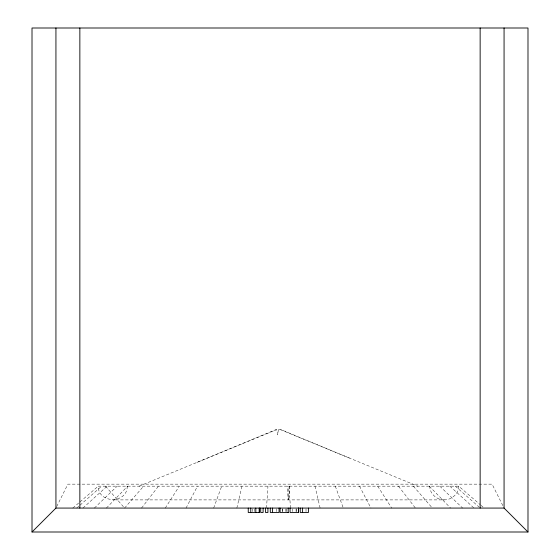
<?xml version="1.0" encoding="UTF-8"?>
<svg xmlns="http://www.w3.org/2000/svg" width="560" height="560" viewBox="0 0 560 560"><rect width="100%" height="100%" fill="white"/><g stroke="black" fill="none" stroke-linecap="round" stroke-linejoin="round"><path stroke-width="0.42" stroke-dasharray="2.8 2.1" d="M289.401 486.164L289.093 495.88L288.246 499.709M266.49 508.074L267.974 486.164M127.225 486.164C127.512 503.923 97.993 503.923 98.273 486.164L458.696 486.164L480.235 504.7M458.696 486.164C458.696 493.794 451.689 499.982 444.22 499.898L112.749 499.898M278.362 429.758L277.634 434.91L276.731 429.758M236.845 508.074L241.997 486.164M213.668 508.074L221.69 486.164M56.707 506.527L67.9 484.148L492.1 484.148L503.293 506.527M186.046 508.074L197.484 486.164M165.263 508.074L179.277 486.164M141.54 508.074L158.494 486.164M124.572 508.074L143.626 486.164M106.372 508.074L127.673 486.164M94.374 508.074L117.159 486.164M82.936 508.074L107.135 486.164M76.72 508.074L79.352 505.771M80.01 505.19L101.696 486.164M72.821 508.074L79.345 502.453M79.996 501.893L98.273 486.164M196.973 462.399L275.611 429.758L281.281 429.758L350.931 458.675M139.181 486.164L276.36 429.758M444.22 499.898C436.758 499.982 429.744 493.794 429.744 486.164M280.609 429.758L417.788 486.164M480.893 505.267L484.155 508.074M455.28 486.164L478.94 506.919M449.834 486.164L474.04 508.074M439.81 486.164L462.602 508.074M429.296 486.164L450.604 508.074M413.35 486.164L432.397 508.074M105.525 486.164L123.452 506.786M398.482 486.164L415.429 508.074M377.699 486.164L391.713 508.074M359.485 486.164L370.93 508.074M335.286 486.164L343.308 508.074M314.972 486.164L320.131 508.074M290.486 508.074L289.002 486.164L288.155 499.898L287.308 486.164M306.026 508.809L306.026 511.756M296.205 508.809L296.205 511.756M296.079 508.809L296.079 511.756M292.509 508.809L292.509 511.756M286.118 508.809L286.118 511.756M285.95 508.809L285.957 511.756M282.646 508.809L282.646 511.756M282.492 508.809L282.492 511.756M276.633 508.809L276.633 512.491M254.513 508.809L254.513 511.756M252.784 508.809L252.784 511.756"/><path stroke-width="0.84" d="M32.011 532L32.011 28L527.989 28L527.989 532L32.011 532L55.937 508.074L55.937 28M55.937 508.074L504.063 508.074L527.989 532M288.505 512.491L280.105 512.491L280.105 508.074M504.063 28L504.063 508.074M480.144 28L480.144 508.074M308.406 508.074L308.406 512.491L300.223 512.491L300.223 508.074M302.596 508.074L302.596 512.491M298.543 508.074L298.543 512.491L290.059 512.491L290.059 508.074M298.424 508.074L298.424 512.491M288.197 508.074L288.197 512.491M279.055 508.074L279.055 512.491L270.284 512.491L270.284 508.074M272.503 508.074L272.503 512.491M267.918 508.074L267.918 512.491L265.538 512.491L265.538 508.074M263.102 508.074L263.102 512.491L260.722 512.491L260.722 508.074M259.441 508.074L259.441 512.491L248.248 512.491L248.248 508.074M259.189 508.074L259.189 512.491M255.815 508.074L255.815 512.491M250.754 508.074L250.754 512.491M79.856 28L79.856 508.074"/></g></svg>
